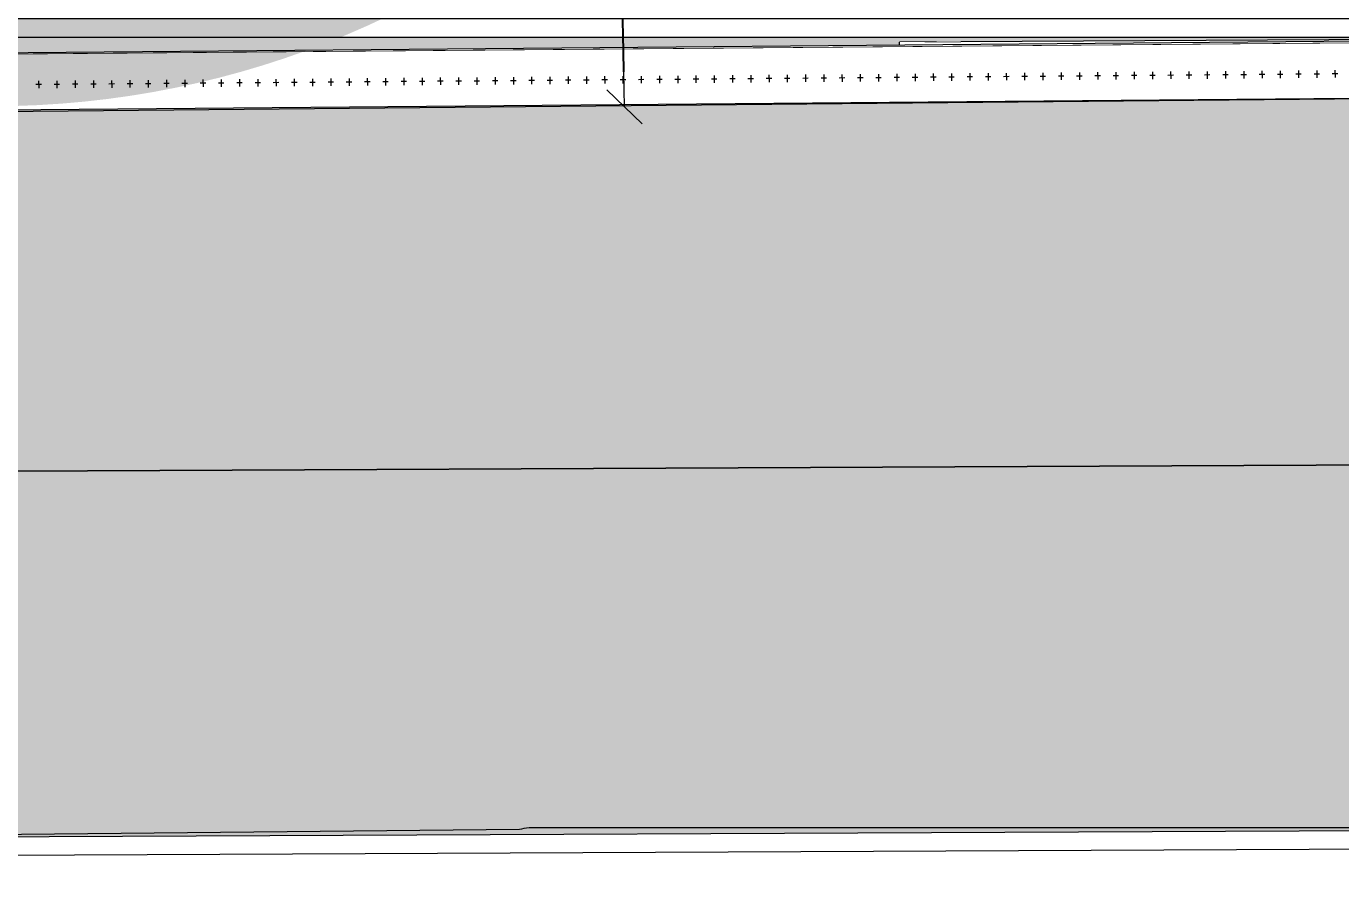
# Model space of a CAD drawing. Header units: millimetres. Extents: x -284281 to 1648660, y -821378 to -151356.
# Drawn here: x -185392 to -178211, y -275354 to -270728 of the extents above; entities that cross this region are included whole.
import ezdxf

# ---------------------------------------------------------------- set-up
doc = ezdxf.new("R2010")
doc.units = ezdxf.units.MM
doc.header["$MEASUREMENT"] = 0
doc.set_wipeout_variables(frame=1)
doc.linetypes.add('Wipeout_Contour', pattern=[1000, 0, -1000])
doc.layers.get('Defpoints').update_dxf_attribs({"color": 250})
for name, color, linetype in [('Cotations - 1_100', 7, 'Continuous'), ('Divers - Dessin général', 7, 'Continuous'), ('Sols_ Dalles', 7, 'Continuous'), ('Structure - Murs extérieurs', 7, 'Continuous'), ('TopoAlt', 7, 'Continuous')]:
    doc.layers.add(name, color=color, linetype=linetype)
doc.styles.add('STYLE_GENERE_2', font='arial.ttf')
doc.dimstyles.new('STYLE_GENERE__2', dxfattribs={"dimtxt": 250, "dimasz": 190, "dimexe": 0.18, "dimexo": 0.0625, "dimgap": 0, "dimtad": 1, "dimlfac": 0.001, "dimzin": 0, "dimdsep": 46, "dimtxsty": 'STYLE_GENERE_2', "dimblk": 'ARROWHEAD_6', "dimblk1": 'ARROWHEAD_6', "dimblk2": 'ARROWHEAD_6', "dimcen": 0.09, "dimse1": 1, "dimse2": 1, "dimclrd": 7, "dimclre": 7, "dimclrt": 7, "dimazin": 0, "dimtfac": 1, "dimtdec": 4, "dimtmove": 0, "dimatfit": 3, "dimfxl": 1, "dimtolj": 1, "dimtzin": 0, "dimarcsym": 0})

# ---------------------------------------------------------------- blocks, each defined once
blk = doc.blocks.new('Dalle_8_1', base_point=(241397.2, -270775.9))
at = {"linetype": 'Continuous', "lineweight": 0, "true_color": 0x90b349}
blk.add_hatch(color=55, dxfattribs=at).paths.add_polyline_path([(241397.2, -270775.9), (241419.9, -270785.9), (241424.3, -270775.9)])
at = {"color": 7, "linetype": 'Continuous', "lineweight": 5, "flags": 128}
blk.add_lwpolyline([(241397.2, -270775.9), (241419.9, -270785.9), (241424.3, -270775.9)], close=True, dxfattribs=at)
blk = doc.blocks.new('Dalle_9_1', base_point=(244130.8, -270775.9))
at = {"linetype": 'Continuous', "lineweight": 0, "true_color": 0x90b349}
blk.add_hatch(color=55, dxfattribs=at).paths.add_polyline_path([(244130.8, -270775.9), (244153.4, -270785.9), (244157.8, -270775.9)])
at = {"color": 7, "linetype": 'Continuous', "lineweight": 5, "flags": 128}
blk.add_lwpolyline([(244130.8, -270775.9), (244153.4, -270785.9), (244157.8, -270775.9)], close=True, dxfattribs=at)
blk = doc.blocks.new('Dalle_13_1', base_point=(250537.6, -270787.4))
at = {"linetype": 'Continuous', "lineweight": 0, "true_color": 0x90b349}
blk.add_hatch(color=55, dxfattribs=at).paths.add_polyline_path([(250537.6, -270787.4), (220537.6, -270787.4), (220537.6, -273253.3), (250548.6, -273114.3), (250537.7, -271092.1), (250537.7, -271092.1, -0.001346), (250537.6, -271062.3), (250537.6, -271062.3)])
at = {"color": 7, "linetype": 'Continuous', "lineweight": 5, "flags": 128}
blk.add_lwpolyline([(250537.6, -270787.4), (220537.6, -270787.4), (220537.6, -273253.3), (250548.6, -273114.3), (250537.7, -271092.1), (250537.7, -271092.1, -0.001346), (250537.6, -271062.3), (250537.6, -271062.3)], format="xyb", close=True, dxfattribs=at)
blk = doc.blocks.new('Dalle_14_1', base_point=(217961.3, -273253.3))
at = {"layer": 'Sols_ Dalles', "linetype": 'Continuous', "lineweight": 0, "true_color": 0x2e271c}
blk.add_hatch(color=250, dxfattribs=at).paths.add_polyline_path([(217961.3, -273253.3, 0.415791), (219972.1, -275253.2), (252109.1, -275106, 0.414214), (254098.3, -273095.2), (254087.4, -271073, -0.001346), (254087.4, -271062.3), (253905.6, -271062.3), (253905.6, -267687.3), (253887.3, -267687.3), (253887.3, -265687.3), (250537.6, -265687.3), (250537.6, -270787.3), (250537.7, -271092.1), (250548.6, -273114.3), (220537.6, -273253.3), (220537.6, -270687.3), (220537.6, -265687.3), (219961.3, -265687.3, 0.258849), (218113.8, -267154.8, 0.098562), (217961.3, -267920.6)])
at = {"layer": 'Sols_ Dalles', "color": 250, "linetype": 'Continuous', "lineweight": 5, "true_color": 0x1f1f1f, "flags": 128}
blk.add_lwpolyline([(217961.3, -273253.3, 0.415791), (219972.1, -275253.2), (252109.1, -275106, 0.414214), (254098.3, -273095.2), (254087.4, -271073, -0.001346), (254087.4, -271062.3), (253905.6, -271062.3), (253905.6, -267687.3), (253887.3, -267687.3), (253887.3, -265687.3), (250537.6, -265687.3), (250537.6, -270787.3), (250537.7, -271092.1), (250548.6, -273114.3), (220537.6, -273253.3), (220537.6, -270687.3), (220537.6, -265687.3), (219961.3, -265687.3, 0.258849), (218113.8, -267154.8, 0.098562), (217961.3, -267920.6)], format="xyb", close=True, dxfattribs=at)
blk = doc.blocks.new('Mur_55_1', base_point=(254186.3, -271067.6))
at = {"color": 254, "linetype": 'Wipeout_Contour', "lineweight": 0, "ltscale": 1473868.449806934}
blk.add_wipeout([(253886.3, -270769.2), (245508.4, -270814.3), (245510, -271114.3), (253886.3, -271069.3)], dxfattribs=at).dxf.layer = 'TopoAlt'
at = {"layer": 'TopoAlt', "color": 190, "linetype": 'Continuous', "lineweight": 5, "true_color": 0x8002ff, "flags": 128}
for points in [[(253886.3, -270769.2), (245508.4, -270814.3)], [(245510, -271114.3), (245508.4, -270814.3)], [(245510, -271114.3), (253886.3, -271069.3)]]:
    blk.add_lwpolyline(points, dxfattribs=at)
blk = doc.blocks.new('Mur_56_1', base_point=(218049.6, -271371.5))
at = {"color": 254, "linetype": 'Wipeout_Contour', "lineweight": 0, "ltscale": 1434044.950907383}
blk.add_wipeout([(218049.6, -271371.5), (250537.3, -271087.3), (250534.6, -270787.3), (218047, -271071.5)], dxfattribs=at).dxf.layer = 'TopoAlt'
at = {"layer": 'TopoAlt', "color": 190, "linetype": 'Continuous', "lineweight": 5, "true_color": 0x8002ff, "flags": 128}
for points in [[(250534.6, -270787.3), (218047, -271071.5)], [(218049.6, -271371.5), (250537.3, -271087.3)]]:
    blk.add_lwpolyline(points, dxfattribs=at)
blk = doc.blocks.new('Mur_61_1', base_point=(250537.6, -270787.3))
at = {"color": 254, "linetype": 'Wipeout_Contour', "lineweight": 0, "ltscale": 1436123.093929387}
blk.add_wipeout([(220637.6, -270787.3), (250437.6, -270787.3), (250437.6, -270687.3), (220637.6, -270687.3)], dxfattribs=at).dxf.layer = 'Structure - Murs extérieurs'
at = {"layer": 'Structure - Murs extérieurs', "color": 7, "linetype": 'Continuous', "lineweight": 5, "flags": 128}
blk.add_lwpolyline([(220537.6, -270787.3), (250537.6, -270787.3)], dxfattribs=at)
blk = doc.blocks.new('Mur_68_1', base_point=(219972.1, -275253.2))
at = {"color": 254, "linetype": 'Wipeout_Contour', "lineweight": 0, "ltscale": 1451160.509712916}
blk.add_wipeout([(219972.6, -275353.2), (252109.6, -275206), (252109.1, -275106), (219972.1, -275253.2)], dxfattribs=at).dxf.layer = 'Structure - Murs extérieurs'
at = {"layer": 'Structure - Murs extérieurs', "color": 7, "linetype": 'Continuous', "lineweight": 5, "flags": 128}
for points in [[(252109.1, -275106), (219972.1, -275253.2)], [(219972.6, -275353.2), (252109.6, -275206)]]:
    blk.add_lwpolyline(points, dxfattribs=at)
blk = doc.blocks.new('Garde-corps_1_1')
at = {"color": 7, "linetype": 'Continuous', "lineweight": 5}
for p, q in [((241403.4, -271022.1), (241403.7, -271062.1)), ((241503.2, -271021.3), (241503.5, -271061.3)), ((241602.9, -271020.5), (241603.2, -271060.5)), ((241702.7, -271019.7), (241703, -271059.7)), ((241802.4, -271018.9), (241802.7, -271058.9)), ((241902.2, -271018), (241902.5, -271058)), ((242001.9, -271017.2), (242002.3, -271057.2)), ((242101.7, -271016.4), (242102, -271056.4)), ((242201.4, -271015.6), (242201.8, -271055.6)), ((242301.2, -271014.8), (242301.5, -271054.8)), ((242401, -271013.9), (242401.3, -271053.9)), ((242500.7, -271013.1), (242501, -271053.1)), ((242600.5, -271012.3), (242600.8, -271052.3)), ((242700.2, -271011.5), (242700.6, -271051.5)), ((242800, -271010.7), (242800.3, -271050.7)), ((242899.7, -271009.8), (242900.1, -271049.8)), ((242999.5, -271009), (242999.8, -271049)), ((243099.2, -271008.2), (243099.6, -271048.2)), ((243199, -271007.4), (243199.3, -271047.4)), ((243298.8, -271006.6), (243299.1, -271046.6)), ((243398.5, -271005.7), (243398.8, -271045.7)), ((243498.3, -271004.9), (243498.6, -271044.9)), ((243598, -271004.1), (243598.4, -271044.1)), ((243697.8, -271003.3), (243698.1, -271043.3)), ((243812.7, -271022.3), (243782.7, -271022.6)), ((243797.5, -271002.5), (243797.9, -271042.5)), ((243912.5, -271021.5), (243882.5, -271021.8)), ((243897.3, -271001.6), (243897.6, -271041.6)), ((244012.2, -271020.7), (243982.2, -271020.9)), ((243997.1, -271000.8), (243997.4, -271040.8)), ((244112, -271019.9), (244082, -271020.1)), ((244096.8, -271000), (244097.1, -271040)), ((244211.7, -271019.1), (244181.7, -271019.3)), ((244196.6, -270999.2), (244196.9, -271039.2)), ((244311.5, -271018.2), (244281.5, -271018.5)), ((244296.3, -270998.4), (244296.6, -271038.4)), ((244411.2, -271017.4), (244381.2, -271017.7)), ((244396.1, -270997.5), (244396.4, -271037.5)), ((244511, -271016.6), (244481, -271016.9)), ((244495.8, -270996.7), (244496.2, -271036.7)), ((244610.7, -271015.8), (244580.8, -271016)), ((244595.6, -270995.9), (244595.9, -271035.9)), ((244710.5, -271015), (244680.5, -271015.2)), ((244695.3, -270995.1), (244695.7, -271035.1)), ((244810.3, -271014.1), (244780.3, -271014.4)), ((244795.1, -270994.3), (244795.4, -271034.3)), ((244910, -271013.3), (244880, -271013.6)), ((244894.9, -270993.5), (244895.2, -271033.4)), ((245009.8, -271012.5), (244979.8, -271012.8)), ((244994.6, -270992.6), (244994.9, -271032.6)), ((245109.5, -271011.7), (245079.5, -271011.9)), ((245094.4, -270991.8), (245094.7, -271031.8)), ((245209.3, -271010.9), (245179.3, -271011.1)), ((245194.1, -270991), (245194.5, -271031)), ((245309, -271010), (245279, -271010.3)), ((245293.9, -270990.2), (245294.2, -271030.2)), ((245408.8, -271009.2), (245378.8, -271009.5)), ((245393.6, -270989.4), (245394, -271029.4)), ((245508.6, -271008.4), (245478.6, -271008.7)), ((245493.4, -270988.5), (245493.7, -271028.5)), ((245608.3, -271007.6), (245578.3, -271007.8)), ((245593.1, -270987.7), (245593.5, -271027.7)), ((245708.1, -271006.8), (245678.1, -271007)), ((245692.9, -270986.9), (245693.2, -271026.9)), ((245807.8, -271006), (245777.8, -271006.2)), ((245792.7, -270986.1), (245793, -271026.1)), ((245907.6, -271005.1), (245877.6, -271005.4)), ((245892.4, -270985.3), (245892.7, -271025.3)), ((246007.3, -271004.3), (245977.3, -271004.6)), ((245992.2, -270984.4), (245992.5, -271024.4)), ((246107.1, -271003.5), (246077.1, -271003.7)), ((246091.9, -270983.6), (246092.3, -271023.6)), ((246206.8, -271002.7), (246176.8, -271002.9)), ((246191.7, -270982.8), (246192, -271022.8)), ((246306.6, -271001.9), (246276.6, -271002.1)), ((246291.4, -270982), (246291.8, -271022)), ((246406.4, -271001), (246376.4, -271001.3)), ((246391.2, -270981.2), (246391.5, -271021.2)), ((246506.1, -271000.2), (246476.1, -271000.5)), ((246490.9, -270980.3), (246491.3, -271020.3)), ((246605.9, -270999.4), (246575.9, -270999.6)), ((246590.7, -270979.5), (246591, -271019.5)), ((246705.6, -270998.6), (246675.6, -270998.8)), ((246690.5, -270978.7), (246690.8, -271018.7)), ((246805.4, -270997.8), (246775.4, -270998)), ((246790.2, -270977.9), (246790.5, -271017.9)), ((246905.1, -270996.9), (246875.1, -270997.2)), ((246890, -270977.1), (246890.3, -271017.1)), ((247004.9, -270996.1), (246974.9, -270996.4)), ((246989.7, -270976.2), (246990.1, -271016.2)), ((247104.6, -270995.3), (247074.7, -270995.5)), ((247089.5, -270975.4), (247089.8, -271015.4)), ((247204.4, -270994.5), (247174.4, -270994.7)), ((247189.2, -270974.6), (247189.6, -271014.6)), ((247304.2, -270993.7), (247274.2, -270993.9)), ((247289, -270973.8), (247289.3, -271013.8)), ((247403.9, -270992.8), (247373.9, -270993.1)), ((247388.8, -270973), (247389.1, -271013)), ((247503.7, -270992), (247473.7, -270992.3)), ((247488.5, -270972.1), (247488.8, -271012.1)), ((247603.4, -270991.2), (247573.4, -270991.4)), ((247588.3, -270971.3), (247588.6, -271011.3)), ((247703.2, -270990.4), (247673.2, -270990.6)), ((247688, -270970.5), (247688.4, -271010.5)), ((247802.9, -270989.6), (247772.9, -270989.8)), ((247787.8, -270969.7), (247788.1, -271009.7)), ((247902.7, -270988.7), (247872.7, -270989)), ((247887.5, -270968.9), (247887.9, -271008.9)), ((240820, -271046.9), (240790, -271047.2)), ((240804.9, -271027), (240805.2, -271067)), ((240919.8, -271046.1), (240889.8, -271046.4)), ((240904.6, -271026.2), (240904.9, -271066.2)), ((241019.5, -271045.3), (240989.5, -271045.5)), ((241004.4, -271025.4), (241004.7, -271065.4)), ((241119.3, -271044.5), (241089.3, -271044.7)), ((241104.1, -271024.6), (241104.5, -271064.6)), ((241219, -271043.6), (241189, -271043.9)), ((241203.9, -271023.8), (241204.2, -271063.8)), ((241318.8, -271042.8), (241288.8, -271043.1)), ((241303.6, -271023), (241304, -271063)), ((241418.6, -271042), (241388.6, -271042.3)), ((241518.3, -271041.2), (241488.3, -271041.4)), ((241618.1, -271040.4), (241588.1, -271040.6)), ((241717.8, -271039.6), (241687.8, -271039.8)), ((241817.6, -271038.7), (241787.6, -271039)), ((241917.3, -271037.9), (241887.3, -271038.2)), ((242017.1, -271037.1), (241987.1, -271037.3)), ((242116.9, -271036.3), (242086.9, -271036.5)), ((242216.6, -271035.5), (242186.6, -271035.7)), ((242316.4, -271034.6), (242286.4, -271034.9)), ((242416.1, -271033.8), (242386.1, -271034.1)), ((242515.9, -271033), (242485.9, -271033.2)), ((242615.6, -271032.2), (242585.6, -271032.4)), ((242715.4, -271031.4), (242685.4, -271031.6)), ((242815.1, -271030.5), (242785.1, -271030.8)), ((242914.9, -271029.7), (242884.9, -271030)), ((243014.7, -271028.9), (242984.7, -271029.1)), ((243114.4, -271028.1), (243084.4, -271028.3)), ((243214.2, -271027.3), (243184.2, -271027.5)), ((243313.9, -271026.4), (243283.9, -271026.7)), ((243413.7, -271025.6), (243383.7, -271025.9)), ((243513.4, -271024.8), (243483.4, -271025)), ((243613.2, -271024), (243583.2, -271024.2)), ((243712.9, -271023.2), (243682.9, -271023.4))]:
    blk.add_line(p, q, dxfattribs=at)
blk = doc.blocks.new('Garde-corps_3_1')
at = {"color": 7, "linetype": 'Continuous', "lineweight": 5}
for p, q in [((241403.4, -271022.1), (241403.7, -271062.1)), ((241503.2, -271021.3), (241503.5, -271061.3)), ((241602.9, -271020.5), (241603.2, -271060.5)), ((241702.7, -271019.7), (241703, -271059.7)), ((241802.4, -271018.9), (241802.7, -271058.9)), ((241902.2, -271018), (241902.5, -271058)), ((242001.9, -271017.2), (242002.3, -271057.2)), ((242101.7, -271016.4), (242102, -271056.4)), ((242201.4, -271015.6), (242201.8, -271055.6)), ((242301.2, -271014.8), (242301.5, -271054.8)), ((242401, -271013.9), (242401.3, -271053.9)), ((242500.7, -271013.1), (242501, -271053.1)), ((242600.5, -271012.3), (242600.8, -271052.3)), ((242700.2, -271011.5), (242700.6, -271051.5)), ((242800, -271010.7), (242800.3, -271050.7)), ((242899.7, -271009.8), (242900.1, -271049.8)), ((242999.5, -271009), (242999.8, -271049)), ((243099.2, -271008.2), (243099.6, -271048.2)), ((243199, -271007.4), (243199.3, -271047.4)), ((243298.8, -271006.6), (243299.1, -271046.6)), ((243398.5, -271005.7), (243398.8, -271045.7)), ((243498.3, -271004.9), (243498.6, -271044.9)), ((243598, -271004.1), (243598.4, -271044.1)), ((243697.8, -271003.3), (243698.1, -271043.3)), ((243812.7, -271022.3), (243782.7, -271022.6)), ((243797.5, -271002.5), (243797.9, -271042.5)), ((243912.5, -271021.5), (243882.5, -271021.8)), ((243897.3, -271001.6), (243897.6, -271041.6)), ((244012.2, -271020.7), (243982.2, -271020.9)), ((243997.1, -271000.8), (243997.4, -271040.8)), ((244112, -271019.9), (244082, -271020.1)), ((244096.8, -271000), (244097.1, -271040)), ((244211.7, -271019.1), (244181.7, -271019.3)), ((244196.6, -270999.2), (244196.9, -271039.2)), ((244311.5, -271018.2), (244281.5, -271018.5)), ((244296.3, -270998.4), (244296.6, -271038.4)), ((244411.2, -271017.4), (244381.2, -271017.7)), ((244396.1, -270997.5), (244396.4, -271037.5)), ((244511, -271016.6), (244481, -271016.9)), ((244495.8, -270996.7), (244496.2, -271036.7)), ((244610.7, -271015.8), (244580.8, -271016)), ((244595.6, -270995.9), (244595.9, -271035.9)), ((244710.5, -271015), (244680.5, -271015.2)), ((244695.3, -270995.1), (244695.7, -271035.1)), ((244810.3, -271014.1), (244780.3, -271014.4)), ((244795.1, -270994.3), (244795.4, -271034.3)), ((244910, -271013.3), (244880, -271013.6)), ((244894.9, -270993.5), (244895.2, -271033.4)), ((245009.8, -271012.5), (244979.8, -271012.8)), ((244994.6, -270992.6), (244994.9, -271032.6)), ((245109.5, -271011.7), (245079.5, -271011.9)), ((245094.4, -270991.8), (245094.7, -271031.8)), ((245209.3, -271010.9), (245179.3, -271011.1)), ((245194.1, -270991), (245194.5, -271031)), ((245309, -271010), (245279, -271010.3)), ((245293.9, -270990.2), (245294.2, -271030.2)), ((245408.8, -271009.2), (245378.8, -271009.5)), ((245393.6, -270989.4), (245394, -271029.4)), ((245508.6, -271008.4), (245478.6, -271008.7)), ((245493.4, -270988.5), (245493.7, -271028.5)), ((245608.3, -271007.6), (245578.3, -271007.8)), ((245593.1, -270987.7), (245593.5, -271027.7)), ((245708.1, -271006.8), (245678.1, -271007)), ((245692.9, -270986.9), (245693.2, -271026.9)), ((245807.8, -271006), (245777.8, -271006.2)), ((245792.7, -270986.1), (245793, -271026.1)), ((245907.6, -271005.1), (245877.6, -271005.4)), ((245892.4, -270985.3), (245892.7, -271025.3)), ((246007.3, -271004.3), (245977.3, -271004.6)), ((245992.2, -270984.4), (245992.5, -271024.4)), ((246107.1, -271003.5), (246077.1, -271003.7)), ((246091.9, -270983.6), (246092.3, -271023.6)), ((246206.8, -271002.7), (246176.8, -271002.9)), ((246191.7, -270982.8), (246192, -271022.8)), ((246306.6, -271001.9), (246276.6, -271002.1)), ((246291.4, -270982), (246291.8, -271022)), ((246406.4, -271001), (246376.4, -271001.3)), ((246391.2, -270981.2), (246391.5, -271021.2)), ((246506.1, -271000.2), (246476.1, -271000.5)), ((246490.9, -270980.3), (246491.3, -271020.3)), ((246605.9, -270999.4), (246575.9, -270999.6)), ((246590.7, -270979.5), (246591, -271019.5)), ((246705.6, -270998.6), (246675.6, -270998.8)), ((246690.5, -270978.7), (246690.8, -271018.7)), ((246805.4, -270997.8), (246775.4, -270998)), ((246790.2, -270977.9), (246790.5, -271017.9)), ((246905.1, -270996.9), (246875.1, -270997.2)), ((246890, -270977.1), (246890.3, -271017.1)), ((247004.9, -270996.1), (246974.9, -270996.4)), ((246989.7, -270976.2), (246990.1, -271016.2)), ((247104.6, -270995.3), (247074.7, -270995.5)), ((247089.5, -270975.4), (247089.8, -271015.4)), ((247204.4, -270994.5), (247174.4, -270994.7)), ((247189.2, -270974.6), (247189.6, -271014.6)), ((247304.2, -270993.7), (247274.2, -270993.9)), ((247289, -270973.8), (247289.3, -271013.8)), ((247403.9, -270992.8), (247373.9, -270993.1)), ((247388.8, -270973), (247389.1, -271013)), ((247503.7, -270992), (247473.7, -270992.3)), ((247488.5, -270972.1), (247488.8, -271012.1)), ((247603.4, -270991.2), (247573.4, -270991.4)), ((247588.3, -270971.3), (247588.6, -271011.3)), ((247703.2, -270990.4), (247673.2, -270990.6)), ((247688, -270970.5), (247688.4, -271010.5)), ((247802.9, -270989.6), (247772.9, -270989.8)), ((247787.8, -270969.7), (247788.1, -271009.7)), ((247902.7, -270988.7), (247872.7, -270989)), ((247887.5, -270968.9), (247887.9, -271008.9)), ((240820, -271046.9), (240790, -271047.2)), ((240804.9, -271027), (240805.2, -271067)), ((240919.8, -271046.1), (240889.8, -271046.4)), ((240904.6, -271026.2), (240904.9, -271066.2)), ((241019.5, -271045.3), (240989.5, -271045.5)), ((241004.4, -271025.4), (241004.7, -271065.4)), ((241119.3, -271044.5), (241089.3, -271044.7)), ((241104.1, -271024.6), (241104.5, -271064.6)), ((241219, -271043.6), (241189, -271043.9)), ((241203.9, -271023.8), (241204.2, -271063.8)), ((241318.8, -271042.8), (241288.8, -271043.1)), ((241303.6, -271023), (241304, -271063)), ((241418.6, -271042), (241388.6, -271042.3)), ((241518.3, -271041.2), (241488.3, -271041.4)), ((241618.1, -271040.4), (241588.1, -271040.6)), ((241717.8, -271039.6), (241687.8, -271039.8)), ((241817.6, -271038.7), (241787.6, -271039)), ((241917.3, -271037.9), (241887.3, -271038.2)), ((242017.1, -271037.1), (241987.1, -271037.3)), ((242116.9, -271036.3), (242086.9, -271036.5)), ((242216.6, -271035.5), (242186.6, -271035.7)), ((242316.4, -271034.6), (242286.4, -271034.9)), ((242416.1, -271033.8), (242386.1, -271034.1)), ((242515.9, -271033), (242485.9, -271033.2)), ((242615.6, -271032.2), (242585.6, -271032.4)), ((242715.4, -271031.4), (242685.4, -271031.6)), ((242815.1, -271030.5), (242785.1, -271030.8)), ((242914.9, -271029.7), (242884.9, -271030)), ((243014.7, -271028.9), (242984.7, -271029.1)), ((243114.4, -271028.1), (243084.4, -271028.3)), ((243214.2, -271027.3), (243184.2, -271027.5)), ((243313.9, -271026.4), (243283.9, -271026.7)), ((243413.7, -271025.6), (243383.7, -271025.9)), ((243513.4, -271024.8), (243483.4, -271025)), ((243613.2, -271024), (243583.2, -271024.2)), ((243712.9, -271023.2), (243682.9, -271023.4))]:
    blk.add_line(p, q, dxfattribs=at)
blk = doc.blocks.new('ARROWHEAD_6')
at = {"color": 0, "linetype": 'Continuous', "lineweight": 0}
for p, q in [((-0.5, -0.5), (0.5, 0.5)), ((0, 0), (-1, 0))]:
    blk.add_line(p, q, dxfattribs=at)
blk = doc.blocks.new('*D1329')
at = {"layer": 'Cotations - 1_100', "color": 7, "linetype": 'Continuous', "lineweight": -2, "transparency": 16777216}
for p, q in [((-182305.9, -261363.1), (-182224.2, -265753.6)), ((-182127, -270978.1), (-182209, -266572.7))]:
    blk.add_line(p, q, dxfattribs=at)
at = {"layer": 'Defpoints', "color": 0, "linetype": 'Continuous', "transparency": 16777216}
for p in [(-181903.3, -261165.6), (-181684.3, -271159.9), (-182123.4, -271168.1)]:
    blk.add_point(p, dxfattribs=at)
at = {"layer": 'Cotations - 1_100', "color": 7, "linetype": 'Continuous', "lineweight": -2, "transparency": 16777216, "xscale": 190, "yscale": 190, "zscale": 190}
for p, rotation in [((-182309.5, -261173.1), 91.06638308788963), ((-182123.4, -271168.1), 271.0663830878896)]:
    blk.add_blockref('ARROWHEAD_6', p, dxfattribs=dict(at, rotation=rotation))
at = {"layer": 'Cotations - 1_100', "color": 7, "linetype": 'Continuous', "lineweight": 5, "transparency": 16777216, "insert": (-182216.6, -266163.2), "char_height": 250, "attachment_point": 5, "rotation": 271.06638, "style": 'STYLE_GENERE_2'}
blk.add_mtext('\\A1;10.00', dxfattribs=at)

msp = doc.modelspace()

# ---------------------------------------------------------------- hatches: boundary and pattern name
at = {"linetype": 'Continuous', "lineweight": 0, "true_color": 0x90b349}
msp.add_hatch(color=55, dxfattribs=at).paths.add_polyline_path([(-175591.76314, -270787.35355), (-205591.76314, -270787.35355), (-205591.76314, -273253.26877), (-175580.71657, -273114.34105), (-175591.60232, -271092.1288), (-175591.6678, -271092.12915, -0.001345761), (-175591.74821, -271062.25464), (-175591.76314, -271062.25464)])
at = {"layer": 'Sols_ Dalles', "linetype": 'Continuous', "lineweight": 0, "true_color": 0x2e271c}
msp.add_hatch(color=250, dxfattribs=at).paths.add_polyline_path([(-208168.02222, -273253.26877, 0.4157910988), (-206157.25619, -275253.23979), (-174020.265, -275105.96997, 0.4142135624), (-172031.06001, -273095.23292), (-172041.94576, -271073.02067, -0.001345761), (-172041.97474, -271062.25464), (-172041.97474, -267687.29374), (-172041.97474, -265687.29374), (-175591.76314, -265687.29374), (-175591.76314, -270787.29219), (-175591.60232, -271092.1288), (-175580.71657, -273114.34105), (-205591.76314, -273253.26877), (-205591.76314, -270687.29374), (-205591.76314, -265687.29374), (-206168.02222, -265687.29374, 0.2588489053), (-208015.56832, -267154.75238, 0.0985616194), (-208168.02222, -267920.63319)])

# ---------------------------------------------------------------- linework, layer by layer
at = {"color": 9, "linetype": 'Continuous', "lineweight": 5}
msp.add_lwpolyline([(-208256.2426, -273475.38502, 0.3865533313), (-206058.31933, -275253.23979), (-190681.3397, -275196.19066), (-182697.89344, -275116.10287, 0.0051889555), (-182644.79769, -275105.96997), (-173921.32814, -275105.96997, 0.4142135624), (-171932.12315, -273095.23292), (-171943.0089, -271073.02067, -0.001345761), (-171943.03788, -271062.25464), (-171943.03788, -267687.29374), (-171943.03788, -265687.29374), (-173921.32814, -265687.29374), (-175591.76314, -265687.29374), (-175591.76314, -270687.29374), (-205491.76314, -270687.29374), (-205491.76314, -265687.29374), (-205491.76314, -265587.29374), (-206176.19022, -265587.29374), (-206173.85271, -265605.82722, 0.2588490016), (-208011.65088, -266951.54513), (-208028.61366, -266943.72092, 0.0985615086), (-208259.38232, -267730.33623), (-208266.6445, -273329.32486, 0.0251892193)], format="xyb", close=True, dxfattribs=at)
at = {"color": 7, "linetype": 'Continuous', "lineweight": 5}
msp.add_lwpolyline([(-175591.76314, -270787.35355), (-205591.76314, -270787.35355), (-205591.76314, -273253.26877), (-175580.71657, -273114.34105), (-175591.60232, -271092.1288), (-175591.6678, -271092.12915, -0.001345761), (-175591.74821, -271062.25464), (-175591.76314, -271062.25464)], format="xyb", close=True, dxfattribs=at)
at = {"color": 253, "linetype": 'Continuous', "lineweight": 5, "true_color": 0x9f9f9f, "flags": 128}
msp.add_lwpolyline([(-175580.71657, -273114.34105), (-205591.76314, -273253.26877)], dxfattribs=at)
at = {"layer": 'Sols_ Dalles', "color": 7, "linetype": 'Continuous', "lineweight": 5, "flags": 128}
msp.add_lwpolyline([(-208168.02222, -273253.26877, 0.4157910988), (-206157.25619, -275253.23979), (-174020.265, -275105.96997, 0.4142135624), (-172031.06001, -273095.23292), (-172041.94576, -271073.02067, -0.001345761), (-172041.97474, -271062.25464), (-172041.97474, -267687.29374), (-172041.97474, -265687.29374), (-175591.76314, -265687.29374), (-175591.76314, -270787.29219), (-175591.60232, -271092.1288), (-175580.71657, -273114.34105), (-205591.76314, -273253.26877), (-205591.76314, -270687.29374), (-205591.76314, -265687.29374), (-206168.02222, -265687.29374, 0.2588489053), (-208015.56832, -267154.75238, 0.0985616194), (-208168.02222, -267920.63319)], format="xyb", close=True, dxfattribs=at)
at = {"layer": 'Sols_ Dalles', "color": 250, "linetype": 'Continuous', "lineweight": 5, "true_color": 0x1f1f1f}
msp.add_lwpolyline([(-208168.02222, -273253.26877, 0.4157910988), (-206157.25619, -275253.23979), (-174020.265, -275105.96997, 0.4142135624), (-172031.06001, -273095.23292), (-172041.94576, -271073.02067, -0.001345761), (-172041.97474, -271062.25464), (-172041.97474, -267687.29374), (-172041.97474, -265687.29374), (-175591.76314, -265687.29374), (-175591.76314, -270787.29219), (-175591.60232, -271092.1288), (-175580.71657, -273114.34105), (-205591.76314, -273253.26877), (-205591.76314, -270687.29374), (-205591.76314, -265687.29374), (-206168.02222, -265687.29374, 0.2588489053), (-208015.56832, -267154.75238, 0.0985616194), (-208168.02222, -267920.63319)], format="xyb", close=True, dxfattribs=at)

# ---------------------------------------------------------------- block references
at = {"color": 7, "linetype": 'Continuous', "lineweight": 5}
for name, p in [('Dalle_13_1', (-175591.76314, -270787.35355)), ('Dalle_8_1', (-184732.09276, -270775.93551)), ('Dalle_9_1', (-181998.56825, -270775.93551))]:
    msp.add_blockref(name, p, dxfattribs=at)
at = {"layer": 'Sols_ Dalles', "color": 250, "linetype": 'Continuous', "lineweight": 5, "true_color": 0x1f1f1f}
msp.add_blockref('Dalle_14_1', (-208168.02222, -273253.26877), dxfattribs=at)

# ---------------------------------------------------------------- next in the draw order: block references
at = {"layer": 'Structure - Murs extérieurs', "color": 211, "lineweight": 5, "true_color": 0xfe55ff}
msp.add_blockref('Mur_68_1', (-206157.25619, -275253.23979), dxfattribs=at)
at = {"layer": 'TopoAlt', "color": 211, "lineweight": 5, "true_color": 0xfe55ff}
msp.add_blockref('Mur_55_1', (-171943.03788, -271067.6377), dxfattribs=at)

# ---------------------------------------------------------------- next in the draw order: linework, layer by layer
at = {"layer": 'Structure - Murs extérieurs', "color": 7, "linetype": 'Continuous', "lineweight": 5}
for points in [[(-174020.265, -275105.96997), (-206157.25619, -275253.23979)], [(-206156.7584, -275353.23856), (-174019.76721, -275205.96874)]]:
    msp.add_lwpolyline(points, dxfattribs=at)

# ---------------------------------------------------------------- next in the draw order: block references
at = {"layer": 'TopoAlt', "color": 211, "lineweight": 5, "true_color": 0xfe55ff}
msp.add_blockref('Mur_56_1', (-208079.75022, -271371.49266), dxfattribs=at)

# ---------------------------------------------------------------- next in the draw order: linework, layer by layer
at = {"layer": 'TopoAlt', "color": 190, "linetype": 'Continuous', "lineweight": 5, "true_color": 0x8002ff}
msp.add_lwpolyline([(-180619.36504, -271114.34317), (-172243.03818, -271069.25262)], dxfattribs=at)

# ---------------------------------------------------------------- next in the draw order: block references
at = {"layer": 'Structure - Murs extérieurs', "color": 211, "lineweight": 5, "true_color": 0xfe55ff}
msp.add_blockref('Mur_61_1', (-175591.76314, -270787.29219), dxfattribs=at)

# ---------------------------------------------------------------- next in the draw order: wipeouts: each hides what was drawn before it
at = {"color": 254, "linetype": 'Wipeout_Contour', "lineweight": 0, "ltscale": 1096949.721000725}
msp.add_wipeout([(-180620.97994, -270814.34751), (-180616.08411, -270816.31431), (-180106.05606, -270811.57563)], dxfattribs=at).dxf.layer = 'TopoAlt'

# ---------------------------------------------------------------- next in the draw order: linework, layer by layer
at = {"layer": 'Structure - Murs extérieurs', "color": 7, "linetype": 'Continuous', "lineweight": 5}
msp.add_lwpolyline([(-205591.76314, -270787.2922), (-175591.76314, -270787.29219)], dxfattribs=at)
at = {"layer": 'TopoAlt', "color": 190, "linetype": 'Continuous', "lineweight": 5, "true_color": 0x8002ff}
msp.add_lwpolyline([(-172242.98415, -270769.24799), (-208082.37461, -271071.50414)], dxfattribs=at)

# ---------------------------------------------------------------- next in the draw order: wipeouts: each hides what was drawn before it
at = {"color": 254, "linetype": 'Wipeout_Contour', "lineweight": 0, "ltscale": 1438589.353908819}
msp.add_wipeout([(-172242.98415, -270769.24799), (-208082.38, -271070.50182), (-208080.71452, -271379.89247), (-172243.03818, -271069.25262)], dxfattribs=at).dxf.layer = 'TopoAlt'

# ---------------------------------------------------------------- next in the draw order: hatches: boundary and pattern name
at = {"linetype": 'Continuous', "lineweight": 0, "true_color": 0xa7a7a7}
msp.add_hatch(color=253, dxfattribs=at).paths.add_polyline_path([(-190582.9074, -266165.48622, 1), (-180582.9074, -266165.48622, 1)])

# ---------------------------------------------------------------- next in the draw order: linework, layer by layer
at = {"color": 253, "linetype": 'Continuous', "lineweight": 5, "true_color": 0x9f9f9f, "flags": 128}
msp.add_lwpolyline([(-175591.76314, -265687.29374), (-175591.76314, -271062.25464), (-175591.74821, -271062.25464, 0.001345761), (-175591.6678, -271092.12915), (-175591.60232, -271092.1288), (-175580.71657, -273114.34105), (-205591.76314, -273253.26877), (-205591.76314, -265687.29374)], format="xyb", dxfattribs=at)
at = {"layer": 'Divers - Dessin général', "color": 14, "linetype": 'Continuous', "lineweight": 5, "true_color": 0x990000}
msp.add_lwpolyline([(-171923.65542, -163437.63526), (-171943.03788, -271067.6377), (-273272.94367, -272027.63374), (-273290.3137, -197317.63509), (-273293.65591, -163437.63526)], close=True, dxfattribs=at)
at = {"layer": 'Structure - Murs extérieurs', "color": 7, "linetype": 'Continuous', "lineweight": 5, "flags": 128}
for points in [[(-175691.76314, -270687.29219), (-205491.76314, -270687.2922), (-205491.76313, -265687.29372), (-205491.76313, -265587.29373), (-205591.76311, -265587.29373), (-206176.19022, -265587.29374, 0.2597271562), (-208107.94504, -267116.45694, 0.0985618016), (-208268.02222, -267920.63319), (-208268.02222, -273253.26877, 0.4157854419), (-206156.7584, -275353.23856), (-174019.76721, -275205.96874, 0.4142192129)], [(-174020.265, -275105.96997), (-206157.25619, -275253.23979, -0.4157910988), (-208168.02222, -273253.26877), (-208168.02222, -267920.63319, -0.0985616194), (-208015.56832, -267154.75238, -0.2588489041), (-206168.02225, -265687.29372), (-205591.76311, -265687.29372), (-205591.76314, -270687.2922), (-205591.76314, -270787.2922), (-205491.76314, -270787.2922), (-175691.76314, -270787.29219)]]:
    msp.add_lwpolyline(points, format="xyb", dxfattribs=at)
at = {"layer": 'TopoAlt', "color": 7, "linetype": 'Continuous', "lineweight": 5, "flags": 128}
msp.add_lwpolyline([(-172242.98415, -270769.24799), (-208082.38, -271070.50182), (-208080.71452, -271379.89247), (-172243.03818, -271069.25262)], close=True, dxfattribs=at)

# ---------------------------------------------------------------- next in the draw order: block references
at = {"color": 7, "linetype": 'Continuous', "lineweight": 5}
for name in ['Garde-corps_1_1', 'Garde-corps_3_1']:
    msp.add_blockref(name, (-426129.3317, 0), dxfattribs=at)

# ---------------------------------------------------------------- next in the draw order: dimensions: what is measured, and where the dimension line sits
at = {"layer": 'Cotations - 1_100', "color": 7, "linetype": 'Continuous', "lineweight": 5}
dim = msp.add_linear_dim(base=(-182123.43712, -271168.10005), p1=(-181903.29814, -261165.57129), p2=(-181684.3159, -271159.92623), angle=271.066383088, dimstyle='STYLE_GENERE__2', dxfattribs=at)
dim.commit()
dim.dimension.update_dxf_attribs({"geometry": '*D1329', "text_midpoint": (-182216.59875, -266163.18981), "dimtype": 160, "text_rotation": 271.066383088})

doc.saveas('drawing.dxf')
